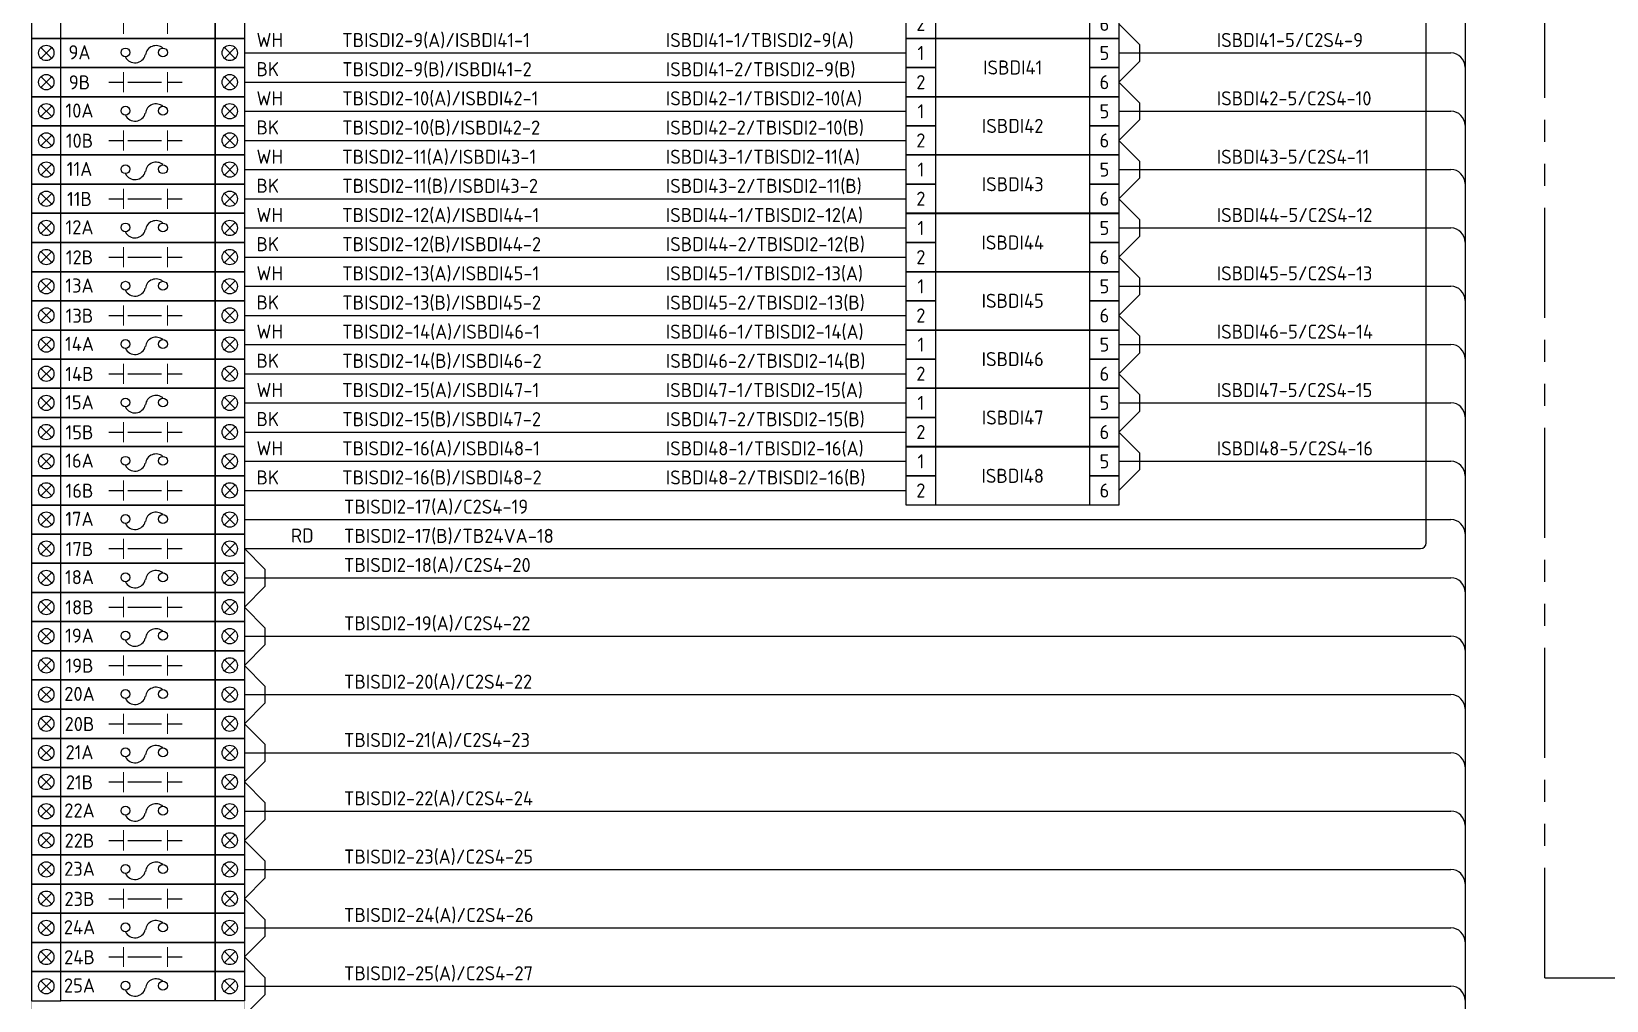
# Model space of a CAD drawing. Header units: inches. Extents: x 579627 to 667544, y 458630 to 507164.
# Drawn here: x 629413 to 630756, y 494586 to 495412 of the extents above; entities that cross this region are included whole.
import ezdxf
from ezdxf.enums import TextEntityAlignment as Align

# ---------------------------------------------------------------- set-up
doc = ezdxf.new("R2010")
doc.units = ezdxf.units.IN
doc.header["$MEASUREMENT"] = 0
doc.linetypes.add('PHANTOM2', pattern=[1.25, 0.625, -0.125, 0.125, -0.125, 0.125, -0.125])
doc.layers.add('ASHADE', color=7, linetype='Continuous')
doc.layers.add('power', color=7, linetype='Continuous')
doc.styles.add('ISO3098B', font='ISO3098B.shx')

# ---------------------------------------------------------------- blocks, each defined once
blk = doc.blocks.new('ISBDI')
at = {"color": 2}
for points in [[(616946.7, 495803.9), (616971.5, 495803.9), (616971.5, 495779.1), (616946.7, 495779.1)], [(616946.7, 495803.9), (617128, 495803.9), (617128, 495754.2), (616946.7, 495754.2)], [(617103.1, 495803.9), (617128, 495803.9), (617128, 495779.1), (617103.1, 495779.1)], [(616946.7, 495779.1), (616971.5, 495779.1), (616971.5, 495754.2), (616946.7, 495754.2)], [(617103.1, 495779.1), (617128, 495779.1), (617128, 495754.2), (617103.1, 495754.2)]]:
    blk.add_lwpolyline(points, close=True, dxfattribs=at)
at = {"color": 0, "style": 'ISO3098B'}
for s, p in [('1', (616959.1, 495791.5)), ('5', (617115.6, 495791.5)), ('2', (616959.1, 495766.6)), ('6', (617115.6, 495766.6))]:
    blk.add_text(s, height=12, dxfattribs=at).set_placement(p, align=Align.MIDDLE)

msp = doc.modelspace()

# ---------------------------------------------------------------- linework, layer by layer
at = {"color": 1}
for p, q in [((630602.3, 494976.1), (630602.3, 495969.2)), ((630340.3, 495418.6), (630357.9, 495401)), ((629430.4, 495398.3), (629421.1, 495389.1)), ((629421.1, 495398.3), (629430.4, 495389.1)), ((629577.6, 495398.3), (629586.9, 495389.1)), ((629586.9, 495398.3), (629577.6, 495389.1)), ((630357.9, 495401), (630357.9, 495386.4)), ((630340.3, 495368.8), (630357.9, 495386.4)), ((630340.3, 495368.8), (630357.9, 495351.3)), ((630357.9, 495351.3), (630357.9, 495336.7)), ((629430.4, 495348.6), (629421.1, 495339.4)), ((629421.1, 495348.6), (629430.4, 495339.4)), ((629577.6, 495348.6), (629586.9, 495339.4)), ((629586.9, 495348.6), (629577.6, 495339.4)), ((630340.3, 495319.1), (630357.9, 495336.7)), ((630340.3, 495319.1), (630357.9, 495301.5)), ((629430.4, 495298.9), (629421.1, 495289.6)), ((629421.1, 495298.9), (629430.4, 495289.6)), ((629577.6, 495298.9), (629586.9, 495289.6)), ((629586.9, 495298.9), (629577.6, 495289.6)), ((630357.9, 495301.5), (630357.9, 495287)), ((630340.3, 495269.4), (630357.9, 495287)), ((630340.3, 495269.4), (630357.9, 495251.8)), ((629430.4, 495249.2), (629421.1, 495239.9)), ((629421.1, 495249.2), (629430.4, 495239.9)), ((629577.6, 495249.2), (629586.9, 495239.9)), ((629586.9, 495249.2), (629577.6, 495239.9)), ((630357.9, 495251.8), (630357.9, 495237.2)), ((630340.3, 495219.7), (630357.9, 495237.2)), ((630340.3, 495219.7), (630357.9, 495202.1)), ((629430.4, 495199.4), (629421.1, 495190.2)), ((629421.1, 495199.4), (629430.4, 495190.2)), ((629577.6, 495199.4), (629586.9, 495190.2)), ((629586.9, 495199.4), (629577.6, 495190.2)), ((630357.9, 495202.1), (630357.9, 495187.5)), ((630340.3, 495169.9), (630357.9, 495187.5)), ((630340.3, 495169.9), (630357.9, 495152.4)), ((629430.4, 495149.7), (629421.1, 495140.5)), ((629421.1, 495149.7), (629430.4, 495140.5)), ((629577.6, 495149.7), (629586.9, 495140.5)), ((629586.9, 495149.7), (629577.6, 495140.5)), ((630357.9, 495152.4), (630357.9, 495137.8)), ((630340.3, 495120.2), (630357.9, 495137.8)), ((630340.3, 495120.2), (630357.9, 495102.6)), ((629430.4, 495100), (629421.1, 495090.7)), ((629421.1, 495100), (629430.4, 495090.7)), ((629577.6, 495100), (629586.9, 495090.7)), ((629586.9, 495100), (629577.6, 495090.7)), ((630357.9, 495102.6), (630357.9, 495088.1)), ((630340.3, 495070.5), (630357.9, 495088.1)), ((630357.9, 495088.1), (630357.9, 495088.1)), ((630340.3, 495070.5), (630357.9, 495052.9)), ((629430.4, 495050.3), (629421.1, 495041)), ((629421.1, 495050.3), (629430.4, 495041)), ((629577.6, 495050.3), (629586.9, 495041)), ((629586.9, 495050.3), (629577.6, 495041)), ((630357.9, 495052.9), (630357.9, 495038.4)), ((630340.3, 495020.8), (630357.9, 495038.4)), ((630357.9, 495038.4), (630357.9, 495038.4)), ((629430.4, 495000.5), (629421.1, 494991.3)), ((629421.1, 495000.5), (629430.4, 494991.3)), ((629577.6, 495000.5), (629586.9, 494991.3)), ((629586.9, 495000.5), (629577.6, 494991.3)), ((629594.7, 494971.1), (629612.2, 494953.5)), ((629594.7, 494971.1), (630597.3, 494971.1)), ((629430.4, 494950.8), (629421.1, 494941.6)), ((629421.1, 494950.8), (629430.4, 494941.6)), ((629577.6, 494950.8), (629586.9, 494941.6)), ((629586.9, 494950.8), (629577.6, 494941.6)), ((629612.2, 494953.5), (629612.2, 494938.9)), ((629594.7, 494921.3), (629612.2, 494938.9)), ((629594.7, 494921.3), (629612.2, 494903.7)), ((629430.4, 494901.1), (629421.1, 494891.8)), ((629421.1, 494901.1), (629430.4, 494891.8)), ((629577.6, 494901.1), (629586.9, 494891.8)), ((629586.9, 494901.1), (629577.6, 494891.8)), ((629612.2, 494903.7), (629612.2, 494889.2)), ((629594.7, 494871.6), (629612.2, 494889.2)), ((629594.7, 494871.6), (629612.2, 494854)), ((629612.2, 494854), (629612.2, 494839.5)), ((629430.4, 494851.4), (629421.1, 494842.1)), ((629421.1, 494851.4), (629430.4, 494842.1)), ((629577.6, 494851.4), (629586.9, 494842.1)), ((629586.9, 494851.4), (629577.6, 494842.1)), ((629594.7, 494821.9), (629612.2, 494839.5)), ((629594.7, 494821.9), (629612.2, 494804.3)), ((629430.4, 494801.6), (629421.1, 494792.4)), ((629421.1, 494801.6), (629430.4, 494792.4)), ((629577.6, 494801.6), (629586.9, 494792.4)), ((629586.9, 494801.6), (629577.6, 494792.4)), ((629612.2, 494804.3), (629612.2, 494789.7)), ((629594.7, 494772.2), (629612.2, 494789.7)), ((629594.7, 494772.2), (629612.2, 494754.6)), ((629430.4, 494751.9), (629421.1, 494742.7)), ((629421.1, 494751.9), (629430.4, 494742.7)), ((629577.6, 494751.9), (629586.9, 494742.7)), ((629586.9, 494751.9), (629577.6, 494742.7)), ((629612.2, 494754.6), (629612.2, 494740)), ((629594.7, 494722.4), (629612.2, 494740)), ((629594.7, 494722.4), (629612.2, 494704.9)), ((629430.4, 494702.2), (629421.1, 494692.9)), ((629421.1, 494702.2), (629430.4, 494692.9)), ((629577.6, 494702.2), (629586.9, 494692.9)), ((629586.9, 494702.2), (629577.6, 494692.9)), ((629612.2, 494704.9), (629612.2, 494690.3)), ((629594.7, 494672.7), (629612.2, 494690.3)), ((629594.7, 494672.7), (629612.2, 494655.1)), ((629430.4, 494652.5), (629421.1, 494643.2)), ((629421.1, 494652.5), (629430.4, 494643.2)), ((629577.6, 494652.5), (629586.9, 494643.2)), ((629586.9, 494652.5), (629577.6, 494643.2)), ((629612.2, 494655.1), (629612.2, 494640.6)), ((629594.7, 494623), (629612.2, 494640.6)), ((629594.7, 494623), (629612.2, 494605.4)), ((629430.4, 494602.8), (629421.1, 494593.5)), ((629421.1, 494602.8), (629430.4, 494593.5)), ((629577.6, 494602.8), (629586.9, 494593.5)), ((629586.9, 494602.8), (629577.6, 494593.5)), ((629612.2, 494605.4), (629612.2, 494590.8)), ((629594.7, 494573.3), (629612.2, 494590.8))]:
    msp.add_line(p, q, dxfattribs=at)
at = {"color": 4}
for p, q in [((630635.3, 495779.5), (630635.3, 494121)), ((629594.7, 495393.7), (630159, 495393.7)), ((630340.3, 495393.7), (630623.3, 495393.7)), ((629594.7, 495344), (630159, 495344)), ((630340.3, 495344), (630623.3, 495344)), ((629594.7, 495294.3), (630159, 495294.3)), ((630340.3, 495294.3), (630623.3, 495294.3)), ((629594.7, 495244.5), (630159, 495244.5)), ((630340.3, 495244.5), (630623.3, 495244.5)), ((629594.7, 495194.8), (630159, 495194.8)), ((630340.3, 495194.8), (630623.3, 495194.8)), ((629594.7, 495145.1), (630159, 495145.1)), ((630340.3, 495145.1), (630623.3, 495145.1)), ((629594.7, 495095.4), (630159, 495095.4)), ((630340.3, 495095.4), (630623.3, 495095.4)), ((629594.7, 495045.6), (630159, 495045.6)), ((630340.3, 495045.6), (630623.3, 495045.6)), ((629594.7, 494995.9), (630623.3, 494995.9)), ((629594.7, 494946.2), (630623.3, 494946.2)), ((629594.7, 494896.5), (630623.3, 494896.5)), ((629594.7, 494846.7), (630623.3, 494846.7)), ((629594.7, 494797), (630623.3, 494797)), ((629594.7, 494747.3), (630623.3, 494747.3)), ((629594.7, 494697.6), (630623.3, 494697.6)), ((629594.7, 494647.8), (630623.3, 494647.8)), ((629594.7, 494598.1), (630623.3, 494598.1))]:
    msp.add_line(p, q, dxfattribs=at)
at = {"color": 0, "lineweight": 9}
for p, q in [((629491.5, 495410), (629491.5, 495427.1)), ((629529, 495410), (629529, 495427.1)), ((629491.5, 495360.3), (629491.5, 495377.4)), ((629529, 495360.3), (629529, 495377.4)), ((629491.5, 495310.6), (629491.5, 495327.6)), ((629529, 495310.6), (629529, 495327.6)), ((629491.5, 495260.9), (629491.5, 495277.9)), ((629529, 495260.9), (629529, 495277.9)), ((629491.5, 495211.1), (629491.5, 495228.2)), ((629529, 495211.1), (629529, 495228.2)), ((629491.5, 495161.4), (629491.5, 495178.5)), ((629529, 495161.4), (629529, 495178.5)), ((629491.5, 495111.7), (629491.5, 495128.8)), ((629529, 495111.7), (629529, 495128.8)), ((629491.5, 495062), (629491.5, 495079)), ((629529, 495062), (629529, 495079)), ((629491.5, 495012.2), (629491.5, 495029.3)), ((629529, 495012.2), (629529, 495029.3)), ((629491.5, 494962.5), (629491.5, 494979.6)), ((629529, 494962.5), (629529, 494979.6)), ((629491.5, 494912.8), (629491.5, 494929.9)), ((629529, 494912.8), (629529, 494929.9)), ((629491.5, 494863.1), (629491.5, 494880.1)), ((629529, 494863.1), (629529, 494880.1)), ((629491.5, 494813.3), (629491.5, 494830.4)), ((629529, 494813.3), (629529, 494830.4)), ((629491.5, 494763.6), (629491.5, 494780.7)), ((629529, 494763.6), (629529, 494780.7)), ((629491.5, 494713.9), (629491.5, 494731)), ((629529, 494713.9), (629529, 494731)), ((629491.5, 494664.2), (629491.5, 494681.2)), ((629529, 494664.2), (629529, 494681.2)), ((629491.5, 494614.5), (629491.5, 494631.5)), ((629529, 494614.5), (629529, 494631.5))]:
    msp.add_line(p, q, dxfattribs=at)
at = {"color": 0}
for p, q in [((629430.4, 495373.5), (629421.1, 495364.2)), ((629421.1, 495373.5), (629430.4, 495364.2)), ((629479, 495368.8), (629491.5, 495368.8)), ((629495.4, 495368.8), (629524, 495368.8)), ((629529, 495368.8), (629541.6, 495368.8)), ((629577.6, 495373.5), (629586.9, 495364.2)), ((629586.9, 495373.5), (629577.6, 495364.2)), ((629594.7, 495368.8), (630159, 495368.8)), ((629430.4, 495323.7), (629421.1, 495314.5)), ((629421.1, 495323.7), (629430.4, 495314.5)), ((629577.6, 495323.7), (629586.9, 495314.5)), ((629586.9, 495323.7), (629577.6, 495314.5)), ((629479, 495319.1), (629491.5, 495319.1)), ((629495.4, 495319.1), (629524, 495319.1)), ((629529, 495319.1), (629541.6, 495319.1)), ((629594.7, 495319.1), (630159, 495319.1)), ((629430.4, 495274), (629421.1, 495264.8)), ((629421.1, 495274), (629430.4, 495264.8)), ((629577.6, 495274), (629586.9, 495264.8)), ((629586.9, 495274), (629577.6, 495264.8)), ((629479, 495269.4), (629491.5, 495269.4)), ((629495.4, 495269.4), (629524, 495269.4)), ((629529, 495269.4), (629541.6, 495269.4)), ((629594.7, 495269.4), (630159, 495269.4)), ((629430.4, 495224.3), (629421.1, 495215)), ((629421.1, 495224.3), (629430.4, 495215)), ((629479, 495219.7), (629491.5, 495219.7)), ((629495.4, 495219.7), (629524, 495219.7)), ((629529, 495219.7), (629541.6, 495219.7)), ((629577.6, 495224.3), (629586.9, 495215)), ((629586.9, 495224.3), (629577.6, 495215)), ((629594.7, 495219.7), (630159, 495219.7)), ((629430.4, 495174.6), (629421.1, 495165.3)), ((629421.1, 495174.6), (629430.4, 495165.3)), ((629479, 495169.9), (629491.5, 495169.9)), ((629495.4, 495169.9), (629524, 495169.9)), ((629529, 495169.9), (629541.6, 495169.9)), ((629577.6, 495174.6), (629586.9, 495165.3)), ((629586.9, 495174.6), (629577.6, 495165.3)), ((629594.7, 495169.9), (630159, 495169.9)), ((629430.4, 495124.8), (629421.1, 495115.6)), ((629421.1, 495124.8), (629430.4, 495115.6)), ((629577.6, 495124.8), (629586.9, 495115.6)), ((629586.9, 495124.8), (629577.6, 495115.6)), ((629479, 495120.2), (629491.5, 495120.2)), ((629495.4, 495120.2), (629524, 495120.2)), ((629529, 495120.2), (629541.6, 495120.2)), ((629594.7, 495120.2), (630159, 495120.2)), ((629430.4, 495075.1), (629421.1, 495065.9)), ((629421.1, 495075.1), (629430.4, 495065.9)), ((629479, 495070.5), (629491.5, 495070.5)), ((629495.4, 495070.5), (629524, 495070.5)), ((629529, 495070.5), (629541.6, 495070.5)), ((629577.6, 495075.1), (629586.9, 495065.9)), ((629586.9, 495075.1), (629577.6, 495065.9)), ((629594.7, 495070.5), (630159, 495070.5)), ((629430.4, 495025.4), (629421.1, 495016.1)), ((629421.1, 495025.4), (629430.4, 495016.1)), ((629479, 495020.8), (629491.5, 495020.8)), ((629495.4, 495020.8), (629524, 495020.8)), ((629529, 495020.8), (629541.6, 495020.8)), ((629577.6, 495025.4), (629586.9, 495016.1)), ((629586.9, 495025.4), (629577.6, 495016.1)), ((629594.7, 495020.8), (630159, 495020.8)), ((629430.4, 494975.7), (629421.1, 494966.4)), ((629421.1, 494975.7), (629430.4, 494966.4)), ((629577.6, 494975.7), (629586.9, 494966.4)), ((629586.9, 494975.7), (629577.6, 494966.4)), ((629479, 494971.1), (629491.5, 494971.1)), ((629495.4, 494971.1), (629524, 494971.1)), ((629529, 494971.1), (629541.6, 494971.1)), ((629430.4, 494926), (629421.1, 494916.7)), ((629421.1, 494926), (629430.4, 494916.7)), ((629479, 494921.3), (629491.5, 494921.3)), ((629495.4, 494921.3), (629524, 494921.3)), ((629529, 494921.3), (629541.6, 494921.3)), ((629577.6, 494926), (629586.9, 494916.7)), ((629586.9, 494926), (629577.6, 494916.7)), ((629430.4, 494876.2), (629421.1, 494867)), ((629421.1, 494876.2), (629430.4, 494867)), ((629479, 494871.6), (629491.5, 494871.6)), ((629495.4, 494871.6), (629524, 494871.6)), ((629529, 494871.6), (629541.6, 494871.6)), ((629577.6, 494876.2), (629586.9, 494867)), ((629586.9, 494876.2), (629577.6, 494867)), ((629430.4, 494826.5), (629421.1, 494817.3)), ((629421.1, 494826.5), (629430.4, 494817.3)), ((629479, 494821.9), (629491.5, 494821.9)), ((629495.4, 494821.9), (629524, 494821.9)), ((629529, 494821.9), (629541.6, 494821.9)), ((629577.6, 494826.5), (629586.9, 494817.3)), ((629586.9, 494826.5), (629577.6, 494817.3)), ((629430.4, 494776.8), (629421.1, 494767.5)), ((629421.1, 494776.8), (629430.4, 494767.5)), ((629577.6, 494776.8), (629586.9, 494767.5)), ((629586.9, 494776.8), (629577.6, 494767.5)), ((629479, 494772.2), (629491.5, 494772.2)), ((629495.4, 494772.2), (629524, 494772.2)), ((629529, 494772.2), (629541.6, 494772.2)), ((629430.4, 494727.1), (629421.1, 494717.8)), ((629421.1, 494727.1), (629430.4, 494717.8)), ((629479, 494722.4), (629491.5, 494722.4)), ((629495.4, 494722.4), (629524, 494722.4)), ((629529, 494722.4), (629541.6, 494722.4)), ((629577.6, 494727.1), (629586.9, 494717.8)), ((629586.9, 494727.1), (629577.6, 494717.8)), ((629430.4, 494677.3), (629421.1, 494668.1)), ((629421.1, 494677.3), (629430.4, 494668.1)), ((629479, 494672.7), (629491.5, 494672.7)), ((629495.4, 494672.7), (629524, 494672.7)), ((629529, 494672.7), (629541.6, 494672.7)), ((629577.6, 494677.3), (629586.9, 494668.1)), ((629586.9, 494677.3), (629577.6, 494668.1)), ((629430.4, 494627.6), (629421.1, 494618.4)), ((629421.1, 494627.6), (629430.4, 494618.4)), ((629577.6, 494627.6), (629586.9, 494618.4)), ((629586.9, 494627.6), (629577.6, 494618.4)), ((629479, 494623), (629491.5, 494623)), ((629495.4, 494623), (629524, 494623)), ((629529, 494623), (629541.6, 494623))]:
    msp.add_line(p, q, dxfattribs=at)
at = {"color": 0, "const_width": 0.3}
for points in [[(629413.3, 495455.9), (629594.7, 495455.9), (629594.7, 495406.1), (629413.3, 495406.1), (629413.3, 495455.9)], [(629413.3, 495406.1), (629594.7, 495406.1), (629594.7, 495356.4), (629413.3, 495356.4), (629413.3, 495406.1)], [(629413.3, 495356.4), (629594.7, 495356.4), (629594.7, 495306.7), (629413.3, 495306.7), (629413.3, 495356.4)], [(629413.3, 495306.7), (629594.7, 495306.7), (629594.7, 495257), (629413.3, 495257), (629413.3, 495306.7)], [(629413.3, 495257), (629594.7, 495257), (629594.7, 495207.2), (629413.3, 495207.2), (629413.3, 495257)], [(629413.3, 495207.2), (629594.7, 495207.2), (629594.7, 495157.5), (629413.3, 495157.5), (629413.3, 495207.2)], [(629413.3, 495157.5), (629594.7, 495157.5), (629594.7, 495107.8), (629413.3, 495107.8), (629413.3, 495157.5)], [(629413.3, 495107.8), (629594.7, 495107.8), (629594.7, 495058.1), (629413.3, 495058.1), (629413.3, 495107.8)], [(629413.3, 495058.1), (629594.7, 495058.1), (629594.7, 495008.3), (629413.3, 495008.3), (629413.3, 495058.1)], [(629413.3, 495008.3), (629594.7, 495008.3), (629594.7, 494958.6), (629413.3, 494958.6), (629413.3, 495008.3)], [(629413.3, 494958.6), (629594.7, 494958.6), (629594.7, 494908.9), (629413.3, 494908.9), (629413.3, 494958.6)], [(629413.3, 494908.9), (629594.7, 494908.9), (629594.7, 494859.2), (629413.3, 494859.2), (629413.3, 494908.9)], [(629413.3, 494859.2), (629594.7, 494859.2), (629594.7, 494809.4), (629413.3, 494809.4), (629413.3, 494859.2)], [(629413.3, 494809.4), (629594.7, 494809.4), (629594.7, 494759.7), (629413.3, 494759.7), (629413.3, 494809.4)], [(629413.3, 494759.7), (629594.7, 494759.7), (629594.7, 494710), (629413.3, 494710), (629413.3, 494759.7)], [(629413.3, 494710), (629594.7, 494710), (629594.7, 494660.3), (629413.3, 494660.3), (629413.3, 494710)], [(629413.3, 494660.3), (629594.7, 494660.3), (629594.7, 494610.6), (629413.3, 494610.6), (629413.3, 494660.3)], [(629413.3, 494610.6), (629594.7, 494610.6), (629594.7, 494560.8), (629413.3, 494560.8), (629413.3, 494610.6)]]:
    msp.add_lwpolyline(points, dxfattribs=at)
at = {"color": 0}
for points in [[(629438.2, 495431), (629413.3, 495431), (629413.3, 495406.1), (629438.2, 495406.1)], [(629438.2, 495431), (629569.8, 495431), (629569.8, 495406.1), (629438.2, 495406.1)], [(629569.8, 495431), (629594.7, 495431), (629594.7, 495406.1), (629569.8, 495406.1)], [(629438.2, 495381.3), (629413.3, 495381.3), (629413.3, 495356.4), (629438.2, 495356.4)], [(629438.2, 495381.3), (629569.8, 495381.3), (629569.8, 495356.4), (629438.2, 495356.4)], [(629569.8, 495381.3), (629594.7, 495381.3), (629594.7, 495356.4), (629569.8, 495356.4)], [(629438.2, 495331.5), (629413.3, 495331.5), (629413.3, 495306.7), (629438.2, 495306.7)], [(629438.2, 495331.5), (629569.8, 495331.5), (629569.8, 495306.7), (629438.2, 495306.7)], [(629569.8, 495331.5), (629594.7, 495331.5), (629594.7, 495306.7), (629569.8, 495306.7)], [(629438.2, 495281.8), (629413.3, 495281.8), (629413.3, 495257), (629438.2, 495257)], [(629438.2, 495281.8), (629569.8, 495281.8), (629569.8, 495257), (629438.2, 495257)], [(629569.8, 495281.8), (629594.7, 495281.8), (629594.7, 495257), (629569.8, 495257)], [(629438.2, 495232.1), (629413.3, 495232.1), (629413.3, 495207.2), (629438.2, 495207.2)], [(629438.2, 495232.1), (629569.8, 495232.1), (629569.8, 495207.2), (629438.2, 495207.2)], [(629569.8, 495232.1), (629594.7, 495232.1), (629594.7, 495207.2), (629569.8, 495207.2)], [(629438.2, 495182.4), (629413.3, 495182.4), (629413.3, 495157.5), (629438.2, 495157.5)], [(629438.2, 495182.4), (629569.8, 495182.4), (629569.8, 495157.5), (629438.2, 495157.5)], [(629569.8, 495182.4), (629594.7, 495182.4), (629594.7, 495157.5), (629569.8, 495157.5)], [(629438.2, 495132.7), (629413.3, 495132.7), (629413.3, 495107.8), (629438.2, 495107.8)], [(629438.2, 495132.7), (629569.8, 495132.7), (629569.8, 495107.8), (629438.2, 495107.8)], [(629569.8, 495132.7), (629594.7, 495132.7), (629594.7, 495107.8), (629569.8, 495107.8)], [(629438.2, 495082.9), (629413.3, 495082.9), (629413.3, 495058.1), (629438.2, 495058.1)], [(629438.2, 495082.9), (629569.8, 495082.9), (629569.8, 495058.1), (629438.2, 495058.1)], [(629569.8, 495082.9), (629594.7, 495082.9), (629594.7, 495058.1), (629569.8, 495058.1)], [(629438.2, 495033.2), (629413.3, 495033.2), (629413.3, 495008.3), (629438.2, 495008.3)], [(629438.2, 495033.2), (629569.8, 495033.2), (629569.8, 495008.3), (629438.2, 495008.3)], [(629569.8, 495033.2), (629594.7, 495033.2), (629594.7, 495008.3), (629569.8, 495008.3)], [(629438.2, 494983.5), (629413.3, 494983.5), (629413.3, 494958.6), (629438.2, 494958.6)], [(629438.2, 494983.5), (629569.8, 494983.5), (629569.8, 494958.6), (629438.2, 494958.6)], [(629569.8, 494983.5), (629594.7, 494983.5), (629594.7, 494958.6), (629569.8, 494958.6)], [(629438.2, 494933.8), (629413.3, 494933.8), (629413.3, 494908.9), (629438.2, 494908.9)], [(629438.2, 494933.8), (629569.8, 494933.8), (629569.8, 494908.9), (629438.2, 494908.9)], [(629569.8, 494933.8), (629594.7, 494933.8), (629594.7, 494908.9), (629569.8, 494908.9)], [(629438.2, 494884), (629413.3, 494884), (629413.3, 494859.2), (629438.2, 494859.2)], [(629438.2, 494884), (629569.8, 494884), (629569.8, 494859.2), (629438.2, 494859.2)], [(629569.8, 494884), (629594.7, 494884), (629594.7, 494859.2), (629569.8, 494859.2)], [(629438.2, 494834.3), (629413.3, 494834.3), (629413.3, 494809.4), (629438.2, 494809.4)], [(629438.2, 494834.3), (629569.8, 494834.3), (629569.8, 494809.4), (629438.2, 494809.4)], [(629569.8, 494834.3), (629594.7, 494834.3), (629594.7, 494809.4), (629569.8, 494809.4)], [(629438.2, 494784.6), (629413.3, 494784.6), (629413.3, 494759.7), (629438.2, 494759.7)], [(629438.2, 494784.6), (629569.8, 494784.6), (629569.8, 494759.7), (629438.2, 494759.7)], [(629569.8, 494784.6), (629594.7, 494784.6), (629594.7, 494759.7), (629569.8, 494759.7)], [(629438.2, 494734.9), (629413.3, 494734.9), (629413.3, 494710), (629438.2, 494710)], [(629438.2, 494734.9), (629569.8, 494734.9), (629569.8, 494710), (629438.2, 494710)], [(629569.8, 494734.9), (629594.7, 494734.9), (629594.7, 494710), (629569.8, 494710)], [(629438.2, 494685.1), (629413.3, 494685.1), (629413.3, 494660.3), (629438.2, 494660.3)], [(629438.2, 494685.1), (629569.8, 494685.1), (629569.8, 494660.3), (629438.2, 494660.3)], [(629569.8, 494685.1), (629594.7, 494685.1), (629594.7, 494660.3), (629569.8, 494660.3)], [(629438.2, 494635.4), (629413.3, 494635.4), (629413.3, 494610.6), (629438.2, 494610.6)], [(629438.2, 494635.4), (629569.8, 494635.4), (629569.8, 494610.6), (629438.2, 494610.6)], [(629569.8, 494635.4), (629594.7, 494635.4), (629594.7, 494610.6), (629569.8, 494610.6)]]:
    msp.add_lwpolyline(points, close=True, dxfattribs=at)
at = {"color": 1}
for points in [[(629438.2, 495406.1), (629413.3, 495406.1), (629413.3, 495381.3), (629438.2, 495381.3)], [(629438.2, 495406.1), (629569.8, 495406.1), (629569.8, 495381.3), (629438.2, 495381.3)], [(629569.8, 495406.1), (629594.7, 495406.1), (629594.7, 495381.3), (629569.8, 495381.3)], [(629438.2, 495356.4), (629413.3, 495356.4), (629413.3, 495331.5), (629438.2, 495331.5)], [(629438.2, 495356.4), (629569.8, 495356.4), (629569.8, 495331.5), (629438.2, 495331.5)], [(629569.8, 495356.4), (629594.7, 495356.4), (629594.7, 495331.5), (629569.8, 495331.5)], [(629438.2, 495306.7), (629413.3, 495306.7), (629413.3, 495281.8), (629438.2, 495281.8)], [(629438.2, 495306.7), (629569.8, 495306.7), (629569.8, 495281.8), (629438.2, 495281.8)], [(629569.8, 495306.7), (629594.7, 495306.7), (629594.7, 495281.8), (629569.8, 495281.8)], [(629438.2, 495257), (629413.3, 495257), (629413.3, 495232.1), (629438.2, 495232.1)], [(629438.2, 495257), (629569.8, 495257), (629569.8, 495232.1), (629438.2, 495232.1)], [(629569.8, 495257), (629594.7, 495257), (629594.7, 495232.1), (629569.8, 495232.1)], [(629438.2, 495207.2), (629413.3, 495207.2), (629413.3, 495182.4), (629438.2, 495182.4)], [(629438.2, 495207.2), (629569.8, 495207.2), (629569.8, 495182.4), (629438.2, 495182.4)], [(629569.8, 495207.2), (629594.7, 495207.2), (629594.7, 495182.4), (629569.8, 495182.4)], [(629438.2, 495157.5), (629413.3, 495157.5), (629413.3, 495132.7), (629438.2, 495132.7)], [(629438.2, 495157.5), (629569.8, 495157.5), (629569.8, 495132.7), (629438.2, 495132.7)], [(629569.8, 495157.5), (629594.7, 495157.5), (629594.7, 495132.7), (629569.8, 495132.7)], [(629438.2, 495107.8), (629413.3, 495107.8), (629413.3, 495082.9), (629438.2, 495082.9)], [(629438.2, 495107.8), (629569.8, 495107.8), (629569.8, 495082.9), (629438.2, 495082.9)], [(629569.8, 495107.8), (629594.7, 495107.8), (629594.7, 495082.9), (629569.8, 495082.9)], [(629438.2, 495058.1), (629413.3, 495058.1), (629413.3, 495033.2), (629438.2, 495033.2)], [(629438.2, 495058.1), (629569.8, 495058.1), (629569.8, 495033.2), (629438.2, 495033.2)], [(629569.8, 495058.1), (629594.7, 495058.1), (629594.7, 495033.2), (629569.8, 495033.2)], [(629438.2, 495008.3), (629413.3, 495008.3), (629413.3, 494983.5), (629438.2, 494983.5)], [(629438.2, 495008.3), (629569.8, 495008.3), (629569.8, 494983.5), (629438.2, 494983.5)], [(629569.8, 495008.3), (629594.7, 495008.3), (629594.7, 494983.5), (629569.8, 494983.5)], [(629438.2, 494958.6), (629413.3, 494958.6), (629413.3, 494933.8), (629438.2, 494933.8)], [(629438.2, 494958.6), (629569.8, 494958.6), (629569.8, 494933.8), (629438.2, 494933.8)], [(629569.8, 494958.6), (629594.7, 494958.6), (629594.7, 494933.8), (629569.8, 494933.8)], [(629438.2, 494908.9), (629413.3, 494908.9), (629413.3, 494884), (629438.2, 494884)], [(629438.2, 494908.9), (629569.8, 494908.9), (629569.8, 494884), (629438.2, 494884)], [(629569.8, 494908.9), (629594.7, 494908.9), (629594.7, 494884), (629569.8, 494884)], [(629438.2, 494859.2), (629413.3, 494859.2), (629413.3, 494834.3), (629438.2, 494834.3)], [(629438.2, 494859.2), (629569.8, 494859.2), (629569.8, 494834.3), (629438.2, 494834.3)], [(629569.8, 494859.2), (629594.7, 494859.2), (629594.7, 494834.3), (629569.8, 494834.3)], [(629438.2, 494809.4), (629413.3, 494809.4), (629413.3, 494784.6), (629438.2, 494784.6)], [(629438.2, 494809.4), (629569.8, 494809.4), (629569.8, 494784.6), (629438.2, 494784.6)], [(629569.8, 494809.4), (629594.7, 494809.4), (629594.7, 494784.6), (629569.8, 494784.6)], [(629438.2, 494759.7), (629413.3, 494759.7), (629413.3, 494734.9), (629438.2, 494734.9)], [(629438.2, 494759.7), (629569.8, 494759.7), (629569.8, 494734.9), (629438.2, 494734.9)], [(629569.8, 494759.7), (629594.7, 494759.7), (629594.7, 494734.9), (629569.8, 494734.9)], [(629438.2, 494710), (629413.3, 494710), (629413.3, 494685.1), (629438.2, 494685.1)], [(629438.2, 494710), (629569.8, 494710), (629569.8, 494685.1), (629438.2, 494685.1)], [(629569.8, 494710), (629594.7, 494710), (629594.7, 494685.1), (629569.8, 494685.1)], [(629438.2, 494660.3), (629413.3, 494660.3), (629413.3, 494635.4), (629438.2, 494635.4)], [(629438.2, 494660.3), (629569.8, 494660.3), (629569.8, 494635.4), (629438.2, 494635.4)], [(629569.8, 494660.3), (629594.7, 494660.3), (629594.7, 494635.4), (629569.8, 494635.4)], [(629438.2, 494610.6), (629413.3, 494610.6), (629413.3, 494585.7), (629438.2, 494585.7)], [(629438.2, 494610.6), (629569.8, 494610.6), (629569.8, 494585.7), (629438.2, 494585.7)], [(629569.8, 494610.6), (629594.7, 494610.6), (629594.7, 494585.7), (629569.8, 494585.7)]]:
    msp.add_lwpolyline(points, close=True, dxfattribs=at)
for centre in [(629425.8, 495393.7), (629582.2, 495393.7), (629425.8, 495344), (629582.2, 495344), (629425.8, 495294.3), (629582.2, 495294.3), (629425.8, 495244.5), (629582.2, 495244.5), (629425.8, 495194.8), (629582.2, 495194.8), (629425.8, 495145.1), (629582.2, 495145.1), (629425.8, 495095.4), (629582.2, 495095.4), (629425.8, 495045.6), (629582.2, 495045.6), (629425.8, 494995.9), (629582.2, 494995.9), (629425.8, 494946.2), (629582.2, 494946.2), (629425.8, 494896.5), (629582.2, 494896.5), (629425.8, 494846.7), (629582.2, 494846.7), (629425.8, 494797), (629582.2, 494797), (629425.8, 494747.3), (629582.2, 494747.3), (629425.8, 494697.6), (629582.2, 494697.6), (629425.8, 494647.8), (629582.2, 494647.8), (629425.8, 494598.1), (629582.2, 494598.1)]:
    msp.add_circle(centre, 6.54, dxfattribs=at)
at = {"color": 0}
for centre in [(629425.8, 495368.8), (629582.2, 495368.8), (629425.8, 495319.1), (629582.2, 495319.1), (629425.8, 495269.4), (629582.2, 495269.4), (629425.8, 495219.7), (629582.2, 495219.7), (629425.8, 495169.9), (629582.2, 495169.9), (629425.8, 495120.2), (629582.2, 495120.2), (629425.8, 495070.5), (629582.2, 495070.5), (629425.8, 495020.8), (629582.2, 495020.8), (629425.8, 494971.1), (629582.2, 494971.1), (629425.8, 494921.3), (629582.2, 494921.3), (629425.8, 494871.6), (629582.2, 494871.6), (629425.8, 494821.9), (629582.2, 494821.9), (629425.8, 494772.2), (629582.2, 494772.2), (629425.8, 494722.4), (629582.2, 494722.4), (629425.8, 494672.7), (629582.2, 494672.7), (629425.8, 494623), (629582.2, 494623)]:
    msp.add_circle(centre, 6.54, dxfattribs=at)
at = {"color": 4}
for centre in [(630623.3, 495381.7), (630623.3, 495332), (630623.3, 495282.3), (630623.3, 495232.5), (630623.3, 495182.8), (630623.3, 495133.1), (630623.3, 495083.4), (630623.3, 495033.6), (630623.3, 494983.9), (630623.3, 494934.2), (630623.3, 494884.5), (630623.3, 494834.7), (630623.3, 494785), (630623.3, 494735.3), (630623.3, 494685.6), (630623.3, 494635.8), (630623.3, 494586.1)]:
    msp.add_arc(centre, 12, 0, 90, dxfattribs=at)
at = {"color": 1}
msp.add_arc((630597.3, 494976.1), 5, 270, 0, dxfattribs=at)
at = {"layer": 'ASHADE', "color": 2, "linetype": 'PHANTOM2', "ltscale": 150}
for q in [(630703.4, 495921.4), (631889.1, 494605.3)]:
    msp.add_line((630703.4, 494605.3), q, dxfattribs=at)
at = {"layer": 'power', "color": 1}
for centre in [(629493.3, 495394.1), (629525.2, 495394.1), (629493.3, 495344.4), (629525.2, 495344.4), (629493.3, 495294.6), (629525.2, 495294.6), (629493.3, 495244.9), (629525.2, 495244.9), (629493.3, 495195.2), (629525.2, 495195.2), (629493.3, 495145.5), (629525.2, 495145.5), (629493.3, 495095.7), (629525.2, 495095.7), (629493.3, 495046), (629525.2, 495046), (629493.3, 494996.3), (629525.2, 494996.3), (629493.3, 494946.6), (629525.2, 494946.6), (629493.3, 494896.9), (629525.2, 494896.9), (629493.3, 494847.1), (629525.2, 494847.1), (629493.3, 494797.4), (629525.2, 494797.4), (629493.3, 494747.7), (629525.2, 494747.7), (629493.3, 494698), (629525.2, 494698), (629493.3, 494648.2), (629525.2, 494648.2), (629493.3, 494598.5), (629525.2, 494598.5)]:
    msp.add_circle(centre, 3.81, dxfattribs=at)
for centre, radius, start, end in [((629501.4, 495394.3), 9.07, 206.1634, 346.0383), ((629519.4, 495390.7), 9.24, 51.1309, 171.3254), ((629501.4, 495344.6), 9.07, 206.1634, 346.0383), ((629519.4, 495341), 9.24, 51.1309, 171.3254), ((629519.4, 495291.3), 9.24, 51.1309, 171.3254), ((629501.4, 495294.8), 9.07, 206.1634, 346.0383), ((629519.4, 495241.5), 9.24, 51.1309, 171.3254), ((629501.4, 495245.1), 9.07, 206.1634, 346.0383), ((629501.4, 495195.4), 9.07, 206.1634, 346.0383), ((629519.4, 495191.8), 9.24, 51.1309, 171.3254), ((629519.4, 495142.1), 9.24, 51.1309, 171.3254), ((629501.4, 495145.7), 9.07, 206.1634, 346.0383), ((629519.4, 495092.4), 9.24, 51.1309, 171.3254), ((629501.4, 495095.9), 9.07, 206.1634, 346.0383), ((629501.4, 495046.2), 9.07, 206.1634, 346.0383), ((629519.4, 495042.6), 9.24, 51.1309, 171.3254), ((629519.4, 494992.9), 9.24, 51.1309, 171.3254), ((629501.4, 494996.5), 9.07, 206.1634, 346.0383), ((629519.4, 494943.2), 9.24, 51.1309, 171.3254), ((629501.4, 494946.8), 9.07, 206.1634, 346.0383), ((629501.4, 494897), 9.07, 206.1634, 346.0383), ((629519.4, 494893.5), 9.24, 51.1309, 171.3254), ((629501.4, 494847.3), 9.07, 206.1634, 346.0383), ((629519.4, 494843.7), 9.24, 51.1309, 171.3254), ((629519.4, 494794), 9.24, 51.1309, 171.3254), ((629501.4, 494797.6), 9.07, 206.1634, 346.0383), ((629519.4, 494744.3), 9.24, 51.1309, 171.3254), ((629501.4, 494747.9), 9.07, 206.1634, 346.0383), ((629501.4, 494698.2), 9.07, 206.1634, 346.0383), ((629519.4, 494694.6), 9.24, 51.1309, 171.3254), ((629519.4, 494644.8), 9.24, 51.1309, 171.3254), ((629501.4, 494648.4), 9.07, 206.1634, 346.0383), ((629519.4, 494595.1), 9.24, 51.1309, 171.3254), ((629501.4, 494598.7), 9.07, 206.1634, 346.0383)]:
    msp.add_arc(centre, radius, start, end, dxfattribs=at)

# ---------------------------------------------------------------- block references
at = {"color": 0}
for p in [(13212.3, -348.1), (13212.3, -397.8), (13212.3, -447.5), (13212.3, -497.2), (13212.3, -547), (13212.3, -596.7), (13212.3, -646.4), (13212.3, -696.1), (13212.3, -745.9)]:
    msp.add_blockref('ISBDI', p, dxfattribs=at)

# ---------------------------------------------------------------- texts
at = {"color": 4, "style": 'ISO3098B'}
for s, p in [('WH', (629605, 495398.8)), ('TBISDI2-9(A)/ISBDI41-1', (629678, 495398.7)), ('ISBDI41-1/TBISDI2-9(A)', (629954, 495398.7)), ('ISBDI41-5/C2S4-9', (630423.7, 495398.7)), ('WH', (629605, 495349)), ('TBISDI2-10(A)/ISBDI42-1', (629678, 495349)), ('ISBDI42-1/TBISDI2-10(A)', (629954, 495349)), ('ISBDI42-5/C2S4-10', (630423.7, 495349)), ('WH', (629605, 495299.3)), ('TBISDI2-11(A)/ISBDI43-1', (629678, 495299.2)), ('ISBDI43-1/TBISDI2-11(A)', (629954, 495299.2)), ('ISBDI43-5/C2S4-11', (630423.7, 495299.2)), ('WH', (629605, 495249.6)), ('TBISDI2-12(A)/ISBDI44-1', (629678, 495249.5)), ('ISBDI44-1/TBISDI2-12(A)', (629954, 495249.5)), ('ISBDI44-5/C2S4-12', (630423.7, 495249.5)), ('WH', (629605, 495199.9)), ('TBISDI2-13(A)/ISBDI45-1', (629678, 495199.8)), ('ISBDI45-1/TBISDI2-13(A)', (629954, 495199.8)), ('ISBDI45-5/C2S4-13', (630423.7, 495199.8)), ('TBISDI2-14(A)/ISBDI46-1', (629678, 495150.1)), ('ISBDI46-1/TBISDI2-14(A)', (629954, 495150.1)), ('WH', (629605, 495150.2)), ('ISBDI46-5/C2S4-14', (630423.7, 495150.1)), ('WH', (629605, 495100.4)), ('TBISDI2-15(A)/ISBDI47-1', (629678, 495100.3)), ('ISBDI47-1/TBISDI2-15(A)', (629954, 495100.3)), ('ISBDI47-5/C2S4-15', (630423.7, 495100.3)), ('WH', (629605, 495050.7)), ('TBISDI2-16(A)/ISBDI48-1', (629678, 495050.6)), ('ISBDI48-1/TBISDI2-16(A)', (629954, 495050.6)), ('ISBDI48-5/C2S4-16', (630423.7, 495050.6)), ('TBISDI2-17(A)/C2S4-19', (629679.5, 495000.9)), ('TBISDI2-18(A)/C2S4-20', (629679.5, 494951.2)), ('TBISDI2-19(A)/C2S4-22', (629679.5, 494901.5)), ('TBISDI2-20(A)/C2S4-22', (629679.5, 494851.7)), ('TBISDI2-21(A)/C2S4-23', (629679.5, 494802)), ('TBISDI2-22(A)/C2S4-24', (629679.5, 494752.3)), ('TBISDI2-23(A)/C2S4-25', (629679.5, 494702.6)), ('TBISDI2-24(A)/C2S4-26', (629679.5, 494652.8)), ('TBISDI2-25(A)/C2S4-27', (629679.5, 494603.1))]:
    msp.add_text(s, height=12, dxfattribs=at).set_placement(p)
at = {"color": 0, "style": 'ISO3098B'}
for s, p in [('BK', (629605, 495373.9)), ('TBISDI2-9(B)/ISBDI41-2', (629678, 495373.8)), ('ISBDI41-2/TBISDI2-9(B)', (629954, 495373.8)), ('TBISDI2-10(B)/ISBDI42-2', (629678, 495324.1)), ('ISBDI42-2/TBISDI2-10(B)', (629954, 495324.1)), ('BK', (629605, 495324.2)), ('BK', (629605, 495274.5)), ('TBISDI2-11(B)/ISBDI43-2', (629678, 495274.4)), ('ISBDI43-2/TBISDI2-11(B)', (629954, 495274.4)), ('BK', (629605, 495224.7)), ('TBISDI2-12(B)/ISBDI44-2', (629678, 495224.7)), ('ISBDI44-2/TBISDI2-12(B)', (629954, 495224.7)), ('BK', (629605, 495175)), ('TBISDI2-13(B)/ISBDI45-2', (629678, 495174.9)), ('ISBDI45-2/TBISDI2-13(B)', (629954, 495174.9)), ('BK', (629605, 495125.3)), ('TBISDI2-14(B)/ISBDI46-2', (629678, 495125.2)), ('ISBDI46-2/TBISDI2-14(B)', (629954, 495125.2)), ('BK', (629605, 495075.6)), ('TBISDI2-15(B)/ISBDI47-2', (629678, 495075.5)), ('ISBDI47-2/TBISDI2-15(B)', (629954, 495075.5)), ('BK', (629605, 495025.8)), ('TBISDI2-16(B)/ISBDI48-2', (629678, 495025.8)), ('ISBDI48-2/TBISDI2-16(B)', (629954, 495025.8))]:
    msp.add_text(s, height=12, dxfattribs=at).set_placement(p)
at = {"color": 6, "style": 'ISO3098B'}
for s, p in [('ISBDI41', (630249.7, 495381.3)), ('ISBDI42', (630249.7, 495331.5)), ('ISBDI43', (630249.7, 495281.8)), ('ISBDI44', (630249.7, 495232.1)), ('ISBDI45', (630249.7, 495182.4)), ('ISBDI46', (630249.7, 495132.7)), ('ISBDI47', (630249.7, 495082.9)), ('ISBDI48', (630249.7, 495033.2))]:
    msp.add_text(s, height=12, dxfattribs=at).set_placement(p, align=Align.MIDDLE_CENTER)
at = {"color": 1, "style": 'ISO3098B'}
for s, p in [('RD', (629634.4, 494976.3)), ('TBISDI2-17(B)/TB24VA-18', (629679.5, 494976))]:
    msp.add_text(s, height=12, dxfattribs=at).set_placement(p)
at = {"layer": 'power', "color": 0, "style": 'ISO3098B'}
for s, p in [('9A', (629454.1, 495394.3)), ('9B', (629454.1, 495368.6)), ('10A', (629454.1, 495344.6)), ('10B', (629454.1, 495318.9)), ('11A', (629454.1, 495294.8)), ('11B', (629454.1, 495269.2)), ('12A', (629454.1, 495245.1)), ('12B', (629454.1, 495219.4)), ('13A', (629454.1, 495195.4)), ('13B', (629454.1, 495169.7)), ('14A', (629454.1, 495145.7)), ('14B', (629454.1, 495120)), ('15A', (629454.1, 495095.9)), ('15B', (629454.1, 495070.3)), ('16A', (629454.1, 495046.2)), ('16B', (629454.1, 495020.5)), ('17A', (629454.1, 494996.5)), ('17B', (629454.1, 494970.8)), ('18A', (629454.1, 494946.8)), ('18B', (629454.1, 494921.1)), ('19A', (629454.1, 494897)), ('19B', (629454.1, 494871.4)), ('20A', (629454.1, 494847.3)), ('20B', (629454.1, 494821.6)), ('21A', (629454.1, 494797.6)), ('21B', (629454.1, 494771.9)), ('22A', (629454.1, 494747.9)), ('22B', (629454.1, 494722.2)), ('23A', (629454.1, 494698.2)), ('23B', (629454.1, 494672.5)), ('24A', (629454.1, 494648.4)), ('24B', (629454.1, 494622.8)), ('25A', (629454.1, 494598.7))]:
    msp.add_text(s, height=12.02, dxfattribs=at).set_placement(p, align=Align.MIDDLE_CENTER)

doc.saveas('drawing.dxf')
